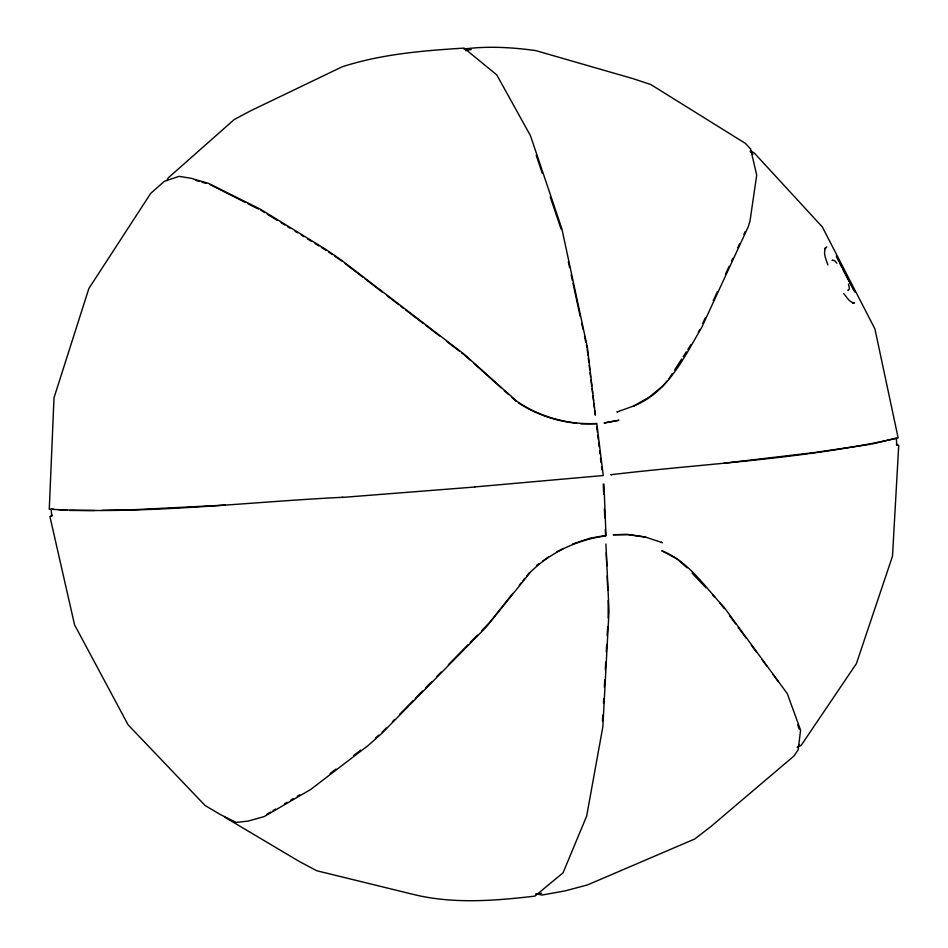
<?xml version="1.0" encoding="UTF-8"?>
<svg xmlns="http://www.w3.org/2000/svg" width="948" height="948" viewBox="0 0 948 948"><rect width="100%" height="100%" fill="white"/><g stroke="black" fill="none" stroke-linecap="round" stroke-linejoin="round"><path stroke-width="1.42" d="M602.442 721.001L602.774 715.112M603.426 703.345L603.675 698.937M604.326 687.17L604.729 679.811M605.31 669.513L605.713 662.154M606.282 651.857L606.696 644.51M607.182 635.681L607.668 626.853M608.166 618.025L608.166 600.534M167.132 180.606L168.104 177.999L234.239 119.519L250.592 110.833L342.145 66.81C381.452 54.083 423.057 50.647 464.082 48.111L496.776 74.904L530.465 135.694L561.88 228.835L587.393 347.489L595.356 415.153L594.811 410.768M702.764 323.315L705.217 318.007M713.204 300.753L717.494 291.463M725.481 274.209L729.166 266.246M731.619 260.937L732.851 258.283M737.757 247.665L739.606 243.683M743.896 234.393L745.128 231.739M698.261 332.298L699.624 329.857M669.051 378.608L672.191 373.737M674.538 370.087L681.612 359.126M683.176 356.697L686.328 351.827M687.893 349.385L691.033 344.515M798.074 746.645L799.52 744.5M512.821 593.365L489.725 622.291L481.56 630.918M519.291 585.26L521.139 582.949M522.988 580.638L524.837 578.316M526.685 576.005L529.458 572.533M667.416 380.8L663.173 385.67L650.375 396.193M382.103 732.235L386.251 728.017M392.46 721.689L394.534 719.579M399.712 714.294L413.186 700.572M415.26 698.463L422.512 691.08M425.616 687.904L431.838 681.576M437.016 676.303L441.152 672.073M448.404 664.69L468.099 644.64M470.172 642.531L477.425 635.136M848.436 290.005L847.95 290.444L849.455 288.725L848.507 284.116M375.479 738.054L378.785 735.15M824.642 248.566L826.68 247.084L825.412 248.151C823.054 253.685 826.218 259.693 827.912 264.966M330.07 773.568L335.947 769.065M353.58 755.568L360.619 750.164M52.128 515.037L49.936 516.613L74.572 624.862L128.099 724.817L205.041 805.456L220.529 814.664L236.182 822.402L247.866 821.146L264.172 816.584L310.66 789.494L368.251 745.424L381.843 733.349L486.573 626.687L530.738 571.798C551.013 552.103 577.984 539.424 606.009 535.904L603.947 484.155L603.26 484.12L603.722 494.394M536.556 565.446L538.914 563.764M542.469 561.24L548.382 557.033M266.661 814.379L270.488 812.116M273.036 810.599L275.584 809.094M284.507 803.809L287.054 802.304M290.882 800.041L293.43 798.524M297.245 796.261L299.805 794.756M649.297 397.07L633.762 405.934L634.71 405.602C668.387 391.571 684.136 357.218 701.591 327.676L748.221 226.785L749.939 221.429L756.705 175.107L750.65 149.073L745.472 143.444L650.79 84.538L633.217 78.708L535.596 50.564C511.979 47.317 487.699 45.931 464.022 49.012M556.974 551.7L563.42 548.418M797.138 747.143L801.072 745.495L856.388 663.659L892.495 556.18L898.728 445.335L896.31 444.15M634.71 405.602L616.911 412.024L617.835 411.693M572.509 544.034L590.201 538.156L605.571 535.525L605.31 529.648M872.373 443.996L896.287 438.094L896.855 445.489M465.456 50.611L468.336 50.137M870.916 444.221L814.285 452.587L724.082 463.216M535.762 894.118L541.604 893.265M852.714 303.396L854.504 302.886C849.408 302.791 846.742 296.878 843.696 293.56M474.557 486.952L603.236 475.529L596.802 423.472C568.599 425 539.791 417.132 516.542 401.063L463.655 353.841L341.221 260.036L325.555 249.229L260.131 209.058L208.56 183.379L191.235 178.331L179.136 176.328L164.454 181.234L150.708 193.38L88.875 288.488L54 397.828L49.272 509.23C147.189 514.515 245.236 502.084 342.986 497.273M342.05 497.439L474.841 487.011M225.126 505.118L134.415 509.68L102.194 510.344M467.625 49.817L471.215 49.663M94.871 510.498L70.01 510.462M580.816 423.875L596.411 423.744M611.424 474.747L610.737 474.723C706.533 463.359 803.868 459.235 898.159 437.952L874.909 328.897L822.295 226.892L754.229 152.96L750.532 150.756M54.024 509.266L51.109 509.052L51.785 516.435M58.385 509.597L67.107 510.249M832.806 260.38L832.095 260.297L834.477 260.546L836.871 263.189M645.778 537.208L628.24 534.672L613.19 534.743L627.256 534.34L644.794 536.876L662.462 542.694L661.455 542.351M576.55 423.246C556.026 421.149 535.833 414.335 518.603 402.971M536.355 893.703L541.948 895.078L565.292 890.847L587.57 884.887L694.718 839.004L710.621 826.763L793.974 756.006L798.169 749.797L800.574 730.173L787.35 693.746L723.976 607.123C704.968 587.168 689.196 561.903 662.759 551.12L661.763 550.776L677.18 559.012L687.063 567.828M195.335 180.274L199.341 181.435M202.007 182.217L206.012 183.391M210.018 184.552L245.319 202.422M247.926 203.749L258.389 209.046M224.652 817.117L299.023 861.317L316.739 870.738L412.925 894.32C452.789 904.202 494.56 900.861 534.933 896.109L563.053 872.812L586.67 816.074L602.833 726.879L609.007 611.128L605.914 544.045M261.008 210.373L264.776 212.684M267.289 214.236L277.349 220.41M281.129 222.733L284.898 225.055M287.422 226.596L289.934 228.136M294.958 231.229L297.482 232.781M301.251 235.092L303.763 236.644M307.543 238.967L311.311 241.278M315.091 243.6L318.86 245.911M321.372 247.464L326.408 250.556M328.755 252.156L332.274 254.55M334.62 256.138L341.659 260.937M345.155 263.615L362.634 277.006M364.956 278.795L382.435 292.185M387.092 295.752L398.752 304.675M401.075 306.465L403.41 308.254M405.744 310.032L423.211 323.434M425.545 325.211L439.528 335.924M446.52 341.28L459.33 351.104M461.664 352.893L463.987 354.682M464.876 355.405L470.765 360.501M474.012 363.416L501.077 387.744M504.324 390.659L508.661 394.546M511.908 397.461L516.233 401.36M692.028 573.066L705.916 587.748M712.86 595.083L714.839 597.181M750.164 151.301L752.854 154.216M719.982 603.248L724.296 608.64M729.522 615.702L735.612 623.926M738.231 627.457L746.064 638.04M751.29 645.09L756.504 652.153M761.73 659.204L766.956 666.266M773.047 674.49L778.272 681.553M854.966 292.15L836.349 256.019L838.956 261.506M853.579 289.744L845.249 274.138M842.511 268.722L844.727 273.131M839.572 262.786L841.919 267.537M797.671 724.947L799.152 729M536.189 155.235L542.28 173.294M550.243 196.923L561.015 228.895M568.338 261.814L569.582 267.549M571.134 274.719L572.379 280.454M573.007 283.322L580.176 316.3M581.728 323.469L582.973 329.205M584.537 336.374L585.781 342.11M586.397 344.977L587.025 347.845M587.203 349.302L587.926 355.156M588.293 358.083L588.838 362.468M589.194 365.395L589.739 369.791M590.106 372.718L590.64 377.103M591.007 380.029L591.73 385.883M592.097 388.81L592.642 393.207M592.998 396.134L593.543 400.518M593.898 403.445L594.443 407.841M596.754 426.624L597.441 432.371M597.773 435.251L598.283 439.564M598.626 442.432L599.136 446.745M599.646 451.058L599.989 453.938M600.499 458.251L601.008 462.565M601.518 466.878L601.861 469.746M604.386 509.088L604.777 517.892M606.258 552.731L606.779 565.766M607.182 575.91L607.763 590.391M604.978 422.737L604.054 423.069L618.902 420.26L604.978 422.737"/></g></svg>
